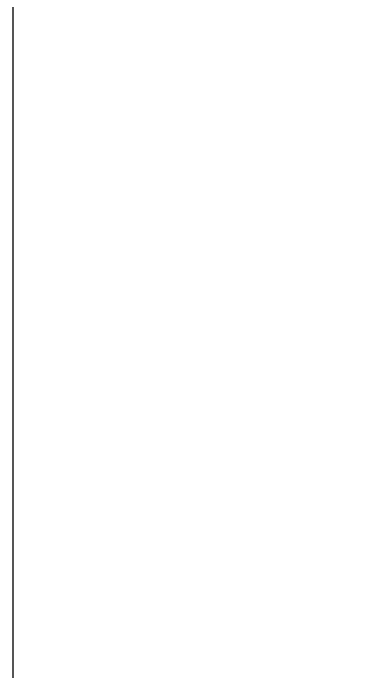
# Model space of a CAD drawing. Header units: millimetres. Extents: x 56222 to 3066687, y -650199 to -121287.
# Drawn here: x 139732.5 to 139814.9, y -185332.6 to -185176.7 of the extents above; entities that cross this region are included whole.
import ezdxf

# ---------------------------------------------------------------- set-up
doc = ezdxf.new("R2010")
doc.units = ezdxf.units.MM
doc.header["$MEASUREMENT"] = 0
doc.layers.add('FURNITURE', color=32, linetype='Continuous', lineweight=9)
doc.layers.add('XX~SLAB ( BEAM )~ ( DIM )', color=7, linetype='Continuous', lineweight=9)

msp = doc.modelspace()

# ---------------------------------------------------------------- hatches: boundary and pattern name
at = {"layer": 'FURNITURE', "lineweight": 20, "true_color": 0x636466}
h = msp.add_hatch(dxfattribs=at)
h.set_pattern_fill('AR-CONC', color=251)
h.set_pattern_definition([(50, (10706.4446, -203738.9746), (7.17260183, -0.62752135), [0.75, -8.25]), (355, (10706.4446, -203738.975), (-1.38751334, 7.52192134), [0.6, -6.6]), (100.4514445, (10707.042, -203739.027), (5.78508847, 6.8943999), [0.6374019, -7.0114211]), (46.1842, (10706.445, -203736.975), (10.6724133, -1.6551928), [1.125, -12.375]), (96.6356355, (10707.334, -203737.113), (9.34661946, 9.741186), [0.9561034, -10.5171376]), (351.184164, (10706.445, -203736.975), (9.34661945, 9.741186), [0.9, -9.9]), (21, (10707.4446, -203737.4746), (5.96907052, -4.0261889), [0.75, -8.25]), (326, (10707.4446, -203737.475), (2.4331533, 7.25150045), [0.6, -6.6]), (71.451445, (10707.942, -203737.81), (8.40222377, 3.22531153), [0.6374019, -7.0114211]), (37.5, (10706.4446, -203738.9746), (0.121598553, 3.32893854), [0, -6.52, 0, -6.7, 0, -6.625]), (7.5, (10706.4446, -203738.9746), (2.63069537, 3.94411712), [0, -3.82, 0, -6.37, 0, -2.525]), (327.5, (10704.2146, -203738.9746), (5.33822436, -0.22554872), [0, -2.5, 0, -7.8, 0, -10.35]), (317.5, (10703.2146, -203738.9746), (5.8318617, 1.00104982), [0, -3.25, 0, -5.18, 0, -7.35])])
h.paths.add_polyline_path([(139735.8, -185216.26), (139740.33, -185216.26), (139740.33, -185216.3)])
h.paths.add_polyline_path([(139854.78, -185189.26), (139854.77, -185184.26), (139893.33, -185184.26), (139893.33, -185202.26), (139884.33, -185202.26), (139884.34, -185189.27)])
h = msp.add_hatch(dxfattribs=at)
h.set_pattern_fill('AR-CONC', color=251)
h.set_pattern_definition([(50, (10775.782, -203738.9746), (7.17260183, -0.62752135), [0.75, -8.25]), (355, (10775.782, -203738.975), (-1.38751334, 7.52192134), [0.6, -6.6]), (100.4514445, (10776.38, -203739.027), (5.78508847, 6.8943999), [0.6374019, -7.0114211]), (46.1842, (10775.782, -203736.975), (10.6724133, -1.6551928), [1.125, -12.375]), (96.6356355, (10776.672, -203737.113), (9.34661946, 9.741186), [0.9561034, -10.5171376]), (351.184164, (10775.782, -203736.975), (9.34661945, 9.741186), [0.9, -9.9]), (21, (10776.782, -203737.4746), (5.96907052, -4.0261889), [0.75, -8.25]), (326, (10776.782, -203737.475), (2.4331533, 7.25150045), [0.6, -6.6]), (71.451445, (10777.28, -203737.81), (8.40222377, 3.22531153), [0.6374019, -7.0114211]), (37.5, (10775.7823, -203738.9746), (0.121598553, 3.32893854), [0, -6.52, 0, -6.7, 0, -6.625]), (7.5, (10775.7823, -203738.9746), (2.63069537, 3.94411712), [0, -3.82, 0, -6.37, 0, -2.525]), (327.5, (10773.5523, -203738.9746), (5.33822436, -0.22554872), [0, -2.5, 0, -7.8, 0, -10.35]), (317.5, (10772.5523, -203738.9746), (5.8318617, 1.00104982), [0, -3.25, 0, -5.18, 0, -7.35])])
h.paths.add_polyline_path([(139805.14, -185216.26), (139809.67, -185216.26), (139809.67, -185216.3)])
h.paths.add_polyline_path([(139924.12, -185189.26), (139924.11, -185184.26), (139962.67, -185184.26), (139962.67, -185202.26), (139953.67, -185202.26), (139953.68, -185189.27)])

# ---------------------------------------------------------------- linework, layer by layer
at = {"layer": 'XX~SLAB ( BEAM )~ ( DIM )', "color": 3, "lineweight": 30}
msp.add_lwpolyline([(139732.46, -184966.74), (142065.68, -184966.74), (142065.68, -185767.3), (139732.46, -185767.3)], close=True, dxfattribs=at)

doc.saveas('drawing.dxf')
